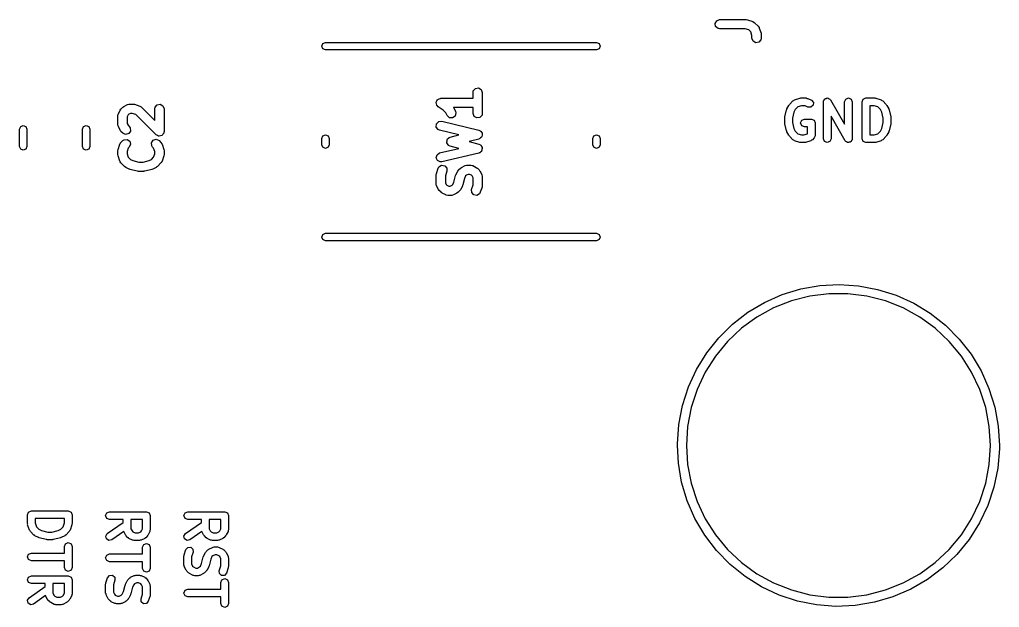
# Model space of a CAD drawing. Extents: x 83.3 to 116.6, y -116.7 to -83.3.
# Drawn here: x 100.7 to 116.61, y -116.63 to -107.08 of the extents above; entities that cross this region are included whole.
import ezdxf

# ---------------------------------------------------------------- set-up
doc = ezdxf.new("R2010")
doc.units = 0
doc.layers.add('BLACK', color=7, linetype='CONTINUOUS')

msp = doc.modelspace()

# ---------------------------------------------------------------- linework, layer by layer
at = {"layer": 'BLACK', "linetype": 'CONTINUOUS'}
for p, q in [((111.998, -107.142), (112.023, -107.098)), ((112.023, -107.098), (112.071, -107.08)), ((112.071, -107.08), (112.5, -107.08)), ((112.5, -107.08), (112.522, -107.084)), ((112.522, -107.084), (112.524, -107.084)), ((112.524, -107.084), (112.609, -107.112)), ((112.006, -107.192), (111.998, -107.142)), ((112.046, -107.225), (112.006, -107.192)), ((112.071, -107.23), (112.046, -107.225)), ((112.488, -107.23), (112.071, -107.23)), ((112.545, -107.249), (112.488, -107.23)), ((112.577, -107.281), (112.545, -107.249)), ((112.609, -107.112), (112.632, -107.125)), ((112.632, -107.125), (112.635, -107.129)), ((112.635, -107.129), (112.639, -107.131)), ((112.639, -107.131), (112.696, -107.188)), ((112.696, -107.188), (112.711, -107.209)), ((112.711, -107.209), (112.711, -107.213)), ((112.711, -107.213), (112.714, -107.217)), ((112.714, -107.217), (112.743, -107.303)), ((112.596, -107.339), (112.577, -107.281)), ((112.596, -107.384), (112.596, -107.339)), ((112.614, -107.432), (112.596, -107.384)), ((112.742, -107.409), (112.709, -107.449)), ((112.746, -107.384), (112.742, -107.409)), ((112.743, -107.303), (112.746, -107.325)), ((112.746, -107.325), (112.746, -107.326)), ((112.746, -107.326), (112.746, -107.384)), ((105.609, -107.513), (105.627, -107.47)), ((105.627, -107.555), (105.609, -107.513)), ((105.627, -107.47), (105.669, -107.453)), ((105.669, -107.573), (105.627, -107.555)), ((105.669, -107.453), (110.069, -107.453)), ((110.069, -107.573), (105.669, -107.573)), ((110.069, -107.453), (110.112, -107.47)), ((110.112, -107.555), (110.069, -107.573)), ((110.112, -107.47), (110.129, -107.513)), ((110.129, -107.513), (110.112, -107.555)), ((112.658, -107.457), (112.614, -107.432)), ((112.709, -107.449), (112.658, -107.457)), ((108.07, -108.237), (108.103, -108.198)), ((108.103, -108.198), (108.154, -108.189)), ((108.154, -108.189), (108.198, -108.214)), ((108.198, -108.214), (108.216, -108.263)), ((107.487, -108.382), (107.49, -108.38)), ((107.49, -108.38), (107.493, -108.377)), ((107.493, -108.377), (107.513, -108.369)), ((107.513, -108.369), (107.533, -108.36)), ((107.533, -108.36), (107.537, -108.361)), ((107.537, -108.361), (107.541, -108.359)), ((107.541, -108.359), (108.066, -108.359)), ((108.066, -108.263), (108.07, -108.237)), ((108.066, -108.359), (108.066, -108.263)), ((108.216, -108.263), (108.216, -108.606)), ((113.285, -108.386), (113.371, -108.358)), ((113.371, -108.358), (113.381, -108.358)), ((113.381, -108.358), (113.391, -108.354)), ((113.391, -108.354), (113.476, -108.354)), ((113.476, -108.354), (113.49, -108.36)), ((113.49, -108.36), (113.504, -108.361)), ((113.504, -108.361), (113.561, -108.39)), ((113.769, -108.388), (113.775, -108.373)), ((113.775, -108.373), (113.783, -108.369)), ((113.783, -108.369), (113.788, -108.363)), ((113.788, -108.363), (113.804, -108.361)), ((113.804, -108.361), (113.819, -108.354)), ((113.819, -108.354), (113.827, -108.358)), ((113.827, -108.358), (113.836, -108.357)), ((113.836, -108.357), (113.848, -108.367)), ((113.848, -108.367), (113.863, -108.373)), ((113.863, -108.373), (113.867, -108.381)), ((113.867, -108.381), (113.873, -108.386)), ((114.1, -108.417), (114.118, -108.373)), ((114.118, -108.373), (114.162, -108.354)), ((114.162, -108.354), (114.206, -108.373)), ((114.206, -108.373), (114.225, -108.417)), ((114.385, -108.417), (114.404, -108.373)), ((114.404, -108.373), (114.448, -108.354)), ((114.448, -108.354), (114.591, -108.354)), ((114.591, -108.354), (114.6, -108.358)), ((114.6, -108.358), (114.61, -108.358)), ((114.61, -108.358), (114.696, -108.386)), ((102.333, -108.552), (102.346, -108.534)), ((102.346, -108.534), (102.347, -108.533)), ((102.347, -108.533), (102.376, -108.504)), ((102.376, -108.504), (102.394, -108.491)), ((102.394, -108.491), (102.395, -108.49)), ((102.395, -108.49), (102.452, -108.461)), ((102.452, -108.461), (102.477, -108.454)), ((102.477, -108.454), (102.482, -108.455)), ((102.482, -108.455), (102.486, -108.454)), ((102.486, -108.454), (102.543, -108.454)), ((102.543, -108.454), (102.565, -108.457)), ((102.565, -108.457), (102.567, -108.457)), ((102.567, -108.457), (102.652, -108.486)), ((102.652, -108.486), (102.675, -108.498)), ((102.675, -108.498), (102.678, -108.502)), ((102.678, -108.502), (102.682, -108.504)), ((102.682, -108.504), (102.896, -108.719)), ((102.896, -108.529), (102.901, -108.503)), ((102.896, -108.719), (102.896, -108.529)), ((102.901, -108.503), (102.934, -108.464)), ((102.934, -108.464), (102.984, -108.455)), ((102.984, -108.455), (103.029, -108.48)), ((103.029, -108.48), (103.046, -108.529)), ((103.046, -108.529), (103.046, -108.9)), ((107.466, -108.429), (107.468, -108.425)), ((107.472, -108.45), (107.466, -108.429)), ((107.467, -108.421), (107.478, -108.402)), ((107.468, -108.425), (107.467, -108.421)), ((107.476, -108.472), (107.472, -108.45)), ((107.479, -108.474), (107.476, -108.472)), ((107.478, -108.402), (107.487, -108.382)), ((107.48, -108.478), (107.479, -108.474)), ((107.499, -108.496), (107.48, -108.478)), ((107.579, -108.55), (107.499, -108.496)), ((108.066, -108.509), (107.746, -108.509)), ((107.746, -108.509), (107.75, -108.514)), ((107.75, -108.514), (107.751, -108.515)), ((107.751, -108.515), (107.779, -108.572)), ((108.066, -108.606), (108.066, -108.509)), ((113.159, -108.545), (113.163, -108.539)), ((113.163, -108.532), (113.192, -108.475)), ((113.163, -108.539), (113.163, -108.532)), ((113.192, -108.475), (113.2, -108.468)), ((113.2, -108.468), (113.204, -108.458)), ((113.204, -108.458), (113.261, -108.401)), ((113.261, -108.401), (113.274, -108.396)), ((113.274, -108.396), (113.285, -108.386)), ((113.299, -108.54), (113.278, -108.582)), ((113.339, -108.5), (113.299, -108.54)), ((113.401, -108.479), (113.339, -108.5)), ((113.462, -108.479), (113.401, -108.479)), ((113.506, -108.501), (113.462, -108.479)), ((113.553, -108.505), (113.506, -108.501)), ((113.589, -108.473), (113.553, -108.505)), ((113.561, -108.39), (113.593, -108.426)), ((113.593, -108.426), (113.589, -108.473)), ((113.757, -108.417), (113.76, -108.409)), ((113.757, -109.017), (113.757, -108.417)), ((113.759, -108.4), (113.769, -108.388)), ((113.76, -108.409), (113.759, -108.4)), ((113.873, -108.386), (114.1, -108.782)), ((114.1, -108.782), (114.1, -108.417)), ((114.225, -108.417), (114.225, -109.017)), ((114.385, -109.017), (114.385, -108.417)), ((114.51, -108.479), (114.51, -108.954)), ((114.58, -108.479), (114.51, -108.479)), ((114.643, -108.5), (114.58, -108.479)), ((114.682, -108.54), (114.643, -108.5)), ((114.703, -108.582), (114.682, -108.54)), ((114.696, -108.386), (114.707, -108.396)), ((114.707, -108.396), (114.721, -108.401)), ((114.721, -108.401), (114.778, -108.458)), ((114.778, -108.458), (114.782, -108.468)), ((114.782, -108.468), (114.789, -108.475)), ((114.789, -108.475), (114.818, -108.532)), ((114.818, -108.532), (114.818, -108.539)), ((114.818, -108.539), (114.823, -108.545)), ((102.296, -108.643), (102.301, -108.617)), ((102.296, -108.786), (102.296, -108.643)), ((102.301, -108.617), (102.304, -108.614)), ((102.304, -108.609), (102.333, -108.552)), ((102.304, -108.614), (102.304, -108.609)), ((102.462, -108.63), (102.446, -108.661)), ((102.446, -108.661), (102.446, -108.768)), ((102.473, -108.619), (102.462, -108.63)), ((102.503, -108.604), (102.473, -108.619)), ((102.531, -108.604), (102.503, -108.604)), ((102.588, -108.623), (102.531, -108.604)), ((102.918, -108.953), (102.588, -108.623)), ((107.622, -108.593), (107.579, -108.55)), ((107.645, -108.639), (107.622, -108.593)), ((107.682, -108.674), (107.645, -108.639)), ((107.734, -108.677), (107.682, -108.674)), ((107.775, -108.647), (107.734, -108.677)), ((107.787, -108.597), (107.775, -108.647)), ((107.779, -108.572), (107.787, -108.597)), ((108.083, -108.654), (108.066, -108.606)), ((108.128, -108.679), (108.083, -108.654)), ((108.178, -108.67), (108.128, -108.679)), ((108.211, -108.631), (108.178, -108.67)), ((108.216, -108.606), (108.211, -108.631)), ((113.128, -108.674), (113.131, -108.667)), ((113.128, -108.76), (113.128, -108.674)), ((113.13, -108.659), (113.159, -108.545)), ((113.131, -108.667), (113.13, -108.659)), ((113.278, -108.582), (113.253, -108.682)), ((113.253, -108.682), (113.253, -108.752)), ((113.404, -108.716), (113.448, -108.697)), ((113.448, -108.697), (113.562, -108.697)), ((113.562, -108.697), (113.606, -108.716)), ((114.108, -109.048), (113.882, -108.652)), ((113.882, -108.652), (113.882, -109.017)), ((114.728, -108.682), (114.703, -108.582)), ((114.728, -108.752), (114.728, -108.682)), ((114.823, -108.545), (114.851, -108.659)), ((114.851, -108.659), (114.85, -108.667)), ((114.85, -108.667), (114.853, -108.674)), ((114.853, -108.674), (114.853, -108.76)), ((100.7, -108.859), (100.718, -108.817)), ((100.718, -108.817), (100.76, -108.799)), ((100.76, -108.799), (100.802, -108.817)), ((100.802, -108.817), (100.82, -108.859)), ((101.72, -108.859), (101.738, -108.817)), ((101.738, -108.817), (101.78, -108.799)), ((101.78, -108.799), (101.822, -108.817)), ((101.822, -108.817), (101.84, -108.859)), ((102.298, -108.79), (102.296, -108.786)), ((102.297, -108.794), (102.298, -108.79)), ((102.304, -108.819), (102.297, -108.794)), ((102.333, -108.876), (102.304, -108.819)), ((102.446, -108.768), (102.462, -108.798)), ((102.462, -108.798), (102.482, -108.818)), ((102.482, -108.818), (102.497, -108.84)), ((102.497, -108.84), (102.501, -108.891)), ((107.469, -108.827), (107.472, -108.776)), ((107.5, -108.868), (107.469, -108.827)), ((107.472, -108.776), (107.507, -108.738)), ((107.507, -108.738), (107.558, -108.733)), ((107.558, -108.733), (108.158, -108.875)), ((113.131, -108.767), (113.128, -108.76)), ((113.13, -108.775), (113.131, -108.767)), ((113.159, -108.889), (113.13, -108.775)), ((113.253, -108.752), (113.278, -108.852)), ((113.278, -108.852), (113.299, -108.894)), ((113.385, -108.76), (113.404, -108.716)), ((113.404, -108.804), (113.385, -108.76)), ((113.448, -108.822), (113.404, -108.804)), ((113.5, -108.822), (113.448, -108.822)), ((113.5, -108.934), (113.5, -108.822)), ((113.606, -108.716), (113.625, -108.76)), ((113.625, -108.76), (113.625, -108.96)), ((114.682, -108.894), (114.703, -108.852)), ((114.703, -108.852), (114.728, -108.752)), ((114.851, -108.775), (114.823, -108.889)), ((114.853, -108.76), (114.85, -108.767)), ((114.85, -108.767), (114.851, -108.775)), ((100.7, -109.141), (100.7, -108.859)), ((100.82, -108.859), (100.82, -109.141)), ((101.72, -109.141), (101.72, -108.859)), ((101.84, -108.859), (101.84, -109.141)), ((102.334, -108.878), (102.333, -108.876)), ((102.347, -108.896), (102.334, -108.878)), ((102.376, -108.924), (102.347, -108.896)), ((102.422, -108.946), (102.376, -108.924)), ((102.472, -108.933), (102.422, -108.946)), ((102.501, -108.891), (102.472, -108.933)), ((102.939, -108.963), (102.918, -108.953)), ((102.958, -108.974), (102.939, -108.963)), ((102.962, -108.973), (102.958, -108.974)), ((102.965, -108.975), (102.962, -108.973)), ((102.987, -108.969), (102.965, -108.975)), ((103.009, -108.965), (102.987, -108.969)), ((103.011, -108.962), (103.009, -108.965)), ((103.014, -108.961), (103.011, -108.962)), ((103.027, -108.943), (103.014, -108.961)), ((103.042, -108.926), (103.027, -108.943)), ((103.043, -108.921), (103.042, -108.926)), ((103.044, -108.919), (103.043, -108.921)), ((103.046, -108.9), (103.044, -108.916)), ((103.044, -108.916), (103.044, -108.919)), ((105.609, -109.013), (105.627, -108.97)), ((105.609, -109.113), (105.609, -109.013)), ((105.627, -108.97), (105.669, -108.953)), ((105.669, -108.953), (105.712, -108.97)), ((105.712, -108.97), (105.729, -109.013)), ((105.729, -109.013), (105.729, -109.113)), ((107.523, -108.878), (107.5, -108.868)), ((107.834, -108.952), (107.523, -108.878)), ((107.651, -109.02), (107.667, -109.008)), ((107.667, -109.008), (107.68, -108.995)), ((107.68, -108.995), (107.687, -108.994)), ((107.687, -108.994), (107.693, -108.99)), ((107.693, -108.99), (107.834, -108.952)), ((108.158, -108.875), (108.182, -108.886)), ((108.167, -109.016), (108.16, -109.021)), ((108.174, -109.015), (108.167, -109.016)), ((108.187, -109.002), (108.174, -109.015)), ((108.182, -108.886), (108.187, -108.892)), ((108.187, -108.892), (108.194, -108.895)), ((108.202, -108.991), (108.187, -109.002)), ((108.194, -108.895), (108.202, -108.912)), ((108.202, -108.912), (108.213, -108.927)), ((108.204, -108.984), (108.202, -108.991)), ((108.21, -108.978), (108.204, -108.984)), ((108.211, -108.96), (108.21, -108.978)), ((108.216, -108.942), (108.211, -108.96)), ((108.213, -108.927), (108.212, -108.935)), ((108.212, -108.935), (108.216, -108.942)), ((110.009, -109.013), (110.027, -108.97)), ((110.009, -109.113), (110.009, -109.013)), ((110.027, -108.97), (110.069, -108.953)), ((110.069, -108.953), (110.112, -108.97)), ((110.112, -108.97), (110.129, -109.013)), ((110.129, -109.013), (110.129, -109.113)), ((113.163, -108.895), (113.159, -108.889)), ((113.163, -108.902), (113.163, -108.895)), ((113.192, -108.959), (113.163, -108.902)), ((113.2, -108.966), (113.192, -108.959)), ((113.204, -108.975), (113.2, -108.966)), ((113.261, -109.033), (113.204, -108.975)), ((113.299, -108.894), (113.339, -108.934)), ((113.339, -108.934), (113.401, -108.954)), ((113.401, -108.954), (113.438, -108.954)), ((113.438, -108.954), (113.5, -108.934)), ((113.606, -109.004), (113.578, -109.033)), ((113.621, -108.969), (113.606, -109.004)), ((113.625, -108.96), (113.621, -108.969)), ((113.775, -109.061), (113.757, -109.017)), ((113.882, -109.017), (113.863, -109.061)), ((114.225, -109.017), (114.221, -109.025)), ((114.404, -109.061), (114.385, -109.017)), ((114.51, -108.954), (114.58, -108.954)), ((114.58, -108.954), (114.643, -108.934)), ((114.643, -108.934), (114.682, -108.894)), ((114.778, -108.975), (114.721, -109.033)), ((114.782, -108.966), (114.778, -108.975)), ((114.789, -108.959), (114.782, -108.966)), ((114.818, -108.902), (114.789, -108.959)), ((114.823, -108.889), (114.818, -108.895)), ((114.818, -108.895), (114.818, -108.902)), ((100.718, -109.183), (100.7, -109.141)), ((100.82, -109.141), (100.802, -109.183)), ((101.738, -109.183), (101.72, -109.141)), ((101.84, -109.141), (101.822, -109.183)), ((102.3, -109.191), (102.329, -109.105)), ((102.329, -109.105), (102.341, -109.082)), ((102.341, -109.082), (102.345, -109.08)), ((102.345, -109.08), (102.347, -109.076)), ((102.347, -109.076), (102.376, -109.047)), ((102.376, -109.047), (102.397, -109.032)), ((102.397, -109.032), (102.448, -109.028)), ((102.466, -109.169), (102.446, -109.226)), ((102.448, -109.028), (102.49, -109.057)), ((102.482, -109.153), (102.466, -109.169)), ((102.503, -109.107), (102.482, -109.153)), ((102.49, -109.057), (102.503, -109.107)), ((102.842, -109.081), (102.871, -109.039)), ((102.846, -109.132), (102.842, -109.081)), ((102.861, -109.153), (102.846, -109.132)), ((102.877, -109.169), (102.861, -109.153)), ((102.871, -109.039), (102.921, -109.025)), ((102.896, -109.226), (102.877, -109.169)), ((102.921, -109.025), (102.967, -109.047)), ((102.967, -109.047), (102.996, -109.076)), ((102.996, -109.076), (103.011, -109.097)), ((103.011, -109.097), (103.011, -109.101)), ((103.011, -109.101), (103.014, -109.105)), ((103.014, -109.105), (103.043, -109.191)), ((105.627, -109.155), (105.609, -109.113)), ((105.669, -109.173), (105.627, -109.155)), ((105.712, -109.155), (105.669, -109.173)), ((105.729, -109.113), (105.712, -109.155)), ((107.523, -109.247), (107.834, -109.173)), ((107.638, -109.069), (107.643, -109.05)), ((107.64, -109.075), (107.638, -109.069)), ((107.64, -109.082), (107.64, -109.075)), ((107.651, -109.098), (107.64, -109.082)), ((107.643, -109.05), (107.644, -109.031)), ((107.644, -109.031), (107.649, -109.026)), ((107.649, -109.026), (107.651, -109.02)), ((107.659, -109.116), (107.651, -109.098)), ((107.665, -109.119), (107.659, -109.116)), ((107.669, -109.124), (107.665, -109.119)), ((107.693, -109.135), (107.669, -109.124)), ((107.834, -109.173), (107.693, -109.135)), ((108.16, -109.021), (108.003, -109.063)), ((108.003, -109.063), (108.16, -109.104)), ((108.16, -109.104), (108.184, -109.115)), ((108.184, -109.115), (108.188, -109.122)), ((108.188, -109.122), (108.195, -109.125)), ((108.195, -109.125), (108.203, -109.142)), ((108.203, -109.142), (108.213, -109.157)), ((108.216, -109.173), (108.21, -109.19)), ((108.213, -109.157), (108.213, -109.165)), ((108.213, -109.165), (108.216, -109.173)), ((110.027, -109.155), (110.009, -109.113)), ((110.069, -109.173), (110.027, -109.155)), ((110.112, -109.155), (110.069, -109.173)), ((110.129, -109.113), (110.112, -109.155)), ((113.274, -109.038), (113.261, -109.033)), ((113.285, -109.048), (113.274, -109.038)), ((113.371, -109.076), (113.285, -109.048)), ((113.381, -109.075), (113.371, -109.076)), ((113.391, -109.079), (113.381, -109.075)), ((113.448, -109.079), (113.391, -109.079)), ((113.457, -109.075), (113.448, -109.079)), ((113.468, -109.076), (113.457, -109.075)), ((113.553, -109.048), (113.468, -109.076)), ((113.564, -109.038), (113.553, -109.048)), ((113.578, -109.033), (113.564, -109.038)), ((113.819, -109.079), (113.775, -109.061)), ((113.863, -109.061), (113.819, -109.079)), ((114.115, -109.053), (114.108, -109.048)), ((114.118, -109.061), (114.115, -109.053)), ((114.133, -109.067), (114.118, -109.061)), ((114.146, -109.077), (114.133, -109.067)), ((114.154, -109.076), (114.146, -109.077)), ((114.162, -109.079), (114.154, -109.076)), ((114.177, -109.073), (114.162, -109.079)), ((114.193, -109.071), (114.177, -109.073)), ((114.198, -109.064), (114.193, -109.071)), ((114.206, -109.061), (114.198, -109.064)), ((114.212, -109.046), (114.206, -109.061)), ((114.222, -109.033), (114.212, -109.046)), ((114.221, -109.025), (114.222, -109.033)), ((114.448, -109.079), (114.404, -109.061)), ((114.591, -109.079), (114.448, -109.079)), ((114.6, -109.075), (114.591, -109.079)), ((114.61, -109.076), (114.6, -109.075)), ((114.696, -109.048), (114.61, -109.076)), ((114.707, -109.038), (114.696, -109.048)), ((114.721, -109.033), (114.707, -109.038)), ((100.76, -109.201), (100.718, -109.183)), ((100.802, -109.183), (100.76, -109.201)), ((101.78, -109.201), (101.738, -109.183)), ((101.822, -109.183), (101.78, -109.201)), ((102.296, -109.214), (102.3, -109.192)), ((102.296, -109.271), (102.296, -109.214)), ((102.297, -109.273), (102.296, -109.271)), ((102.3, -109.295), (102.297, -109.273)), ((102.3, -109.192), (102.3, -109.191)), ((102.329, -109.381), (102.3, -109.295)), ((102.446, -109.226), (102.446, -109.259)), ((102.446, -109.259), (102.466, -109.317)), ((102.466, -109.317), (102.502, -109.353)), ((102.841, -109.353), (102.877, -109.317)), ((102.877, -109.317), (102.896, -109.259)), ((102.896, -109.259), (102.896, -109.226)), ((103.043, -109.295), (103.014, -109.381)), ((103.043, -109.191), (103.046, -109.213)), ((103.046, -109.271), (103.043, -109.294)), ((103.043, -109.294), (103.043, -109.295)), ((103.046, -109.213), (103.046, -109.214)), ((103.046, -109.214), (103.046, -109.271)), ((107.466, -109.324), (107.481, -109.275)), ((107.486, -109.371), (107.466, -109.324)), ((107.481, -109.275), (107.523, -109.247)), ((108.158, -109.25), (107.558, -109.393)), ((108.165, -109.246), (108.158, -109.25)), ((108.173, -109.245), (108.165, -109.246)), ((108.186, -109.232), (108.173, -109.245)), ((108.201, -109.222), (108.186, -109.232)), ((108.203, -109.214), (108.201, -109.222)), ((108.209, -109.209), (108.203, -109.214)), ((108.21, -109.19), (108.209, -109.209)), ((102.332, -109.384), (102.329, -109.381)), ((102.332, -109.389), (102.332, -109.384)), ((102.347, -109.41), (102.332, -109.389)), ((102.404, -109.467), (102.347, -109.41)), ((102.406, -109.468), (102.404, -109.467)), ((102.424, -109.481), (102.406, -109.468)), ((102.481, -109.51), (102.424, -109.481)), ((102.502, -109.353), (102.54, -109.372)), ((102.54, -109.372), (102.638, -109.396)), ((102.638, -109.396), (102.705, -109.396)), ((102.705, -109.396), (102.802, -109.372)), ((102.802, -109.372), (102.841, -109.353)), ((102.919, -109.481), (102.862, -109.51)), ((102.92, -109.48), (102.919, -109.481)), ((102.939, -109.467), (102.92, -109.48)), ((102.996, -109.41), (102.939, -109.467)), ((102.998, -109.406), (102.996, -109.41)), ((103.002, -109.404), (102.998, -109.406)), ((103.014, -109.381), (103.002, -109.404)), ((107.532, -109.394), (107.486, -109.371)), ((107.498, -109.496), (107.511, -109.473)), ((107.511, -109.473), (107.554, -109.446)), ((107.558, -109.393), (107.532, -109.394)), ((107.554, -109.446), (107.605, -109.454)), ((107.605, -109.454), (107.639, -109.492)), ((107.639, -109.492), (107.641, -109.544)), ((107.831, -109.524), (107.859, -109.495)), ((107.859, -109.495), (107.878, -109.482)), ((107.878, -109.482), (107.879, -109.481)), ((107.879, -109.481), (107.936, -109.453)), ((107.936, -109.453), (107.961, -109.445)), ((107.961, -109.445), (107.965, -109.446)), ((107.965, -109.446), (107.969, -109.445)), ((107.969, -109.445), (108.027, -109.445)), ((108.027, -109.445), (108.052, -109.449)), ((108.052, -109.449), (108.056, -109.452)), ((108.056, -109.452), (108.06, -109.453)), ((108.06, -109.453), (108.117, -109.481)), ((108.117, -109.481), (108.135, -109.495)), ((108.135, -109.495), (108.137, -109.495)), ((108.137, -109.495), (108.165, -109.524)), ((102.484, -109.51), (102.481, -109.51)), ((102.496, -109.516), (102.484, -109.51)), ((102.61, -109.544), (102.496, -109.516)), ((102.614, -109.544), (102.61, -109.544)), ((102.629, -109.546), (102.614, -109.544)), ((102.714, -109.546), (102.629, -109.546)), ((102.718, -109.545), (102.714, -109.546)), ((102.732, -109.544), (102.718, -109.545)), ((102.847, -109.516), (102.732, -109.544)), ((102.85, -109.514), (102.847, -109.516)), ((102.862, -109.51), (102.85, -109.514)), ((107.466, -109.606), (107.47, -109.583)), ((107.466, -109.748), (107.466, -109.606)), ((107.47, -109.582), (107.498, -109.496)), ((107.47, -109.583), (107.47, -109.582)), ((107.641, -109.544), (107.616, -109.618)), ((107.616, -109.618), (107.616, -109.731)), ((107.756, -109.722), (107.782, -109.616)), ((107.782, -109.616), (107.788, -109.604)), ((107.788, -109.601), (107.817, -109.543)), ((107.788, -109.604), (107.788, -109.601)), ((107.817, -109.543), (107.83, -109.525)), ((107.83, -109.525), (107.831, -109.524)), ((107.945, -109.621), (107.926, -109.66)), ((107.957, -109.61), (107.945, -109.621)), ((107.987, -109.595), (107.957, -109.61)), ((108.009, -109.595), (107.987, -109.595)), ((108.039, -109.61), (108.009, -109.595)), ((108.051, -109.621), (108.039, -109.61)), ((108.066, -109.652), (108.051, -109.621)), ((108.066, -109.765), (108.066, -109.652)), ((108.165, -109.524), (108.178, -109.542)), ((108.178, -109.542), (108.179, -109.543)), ((108.179, -109.543), (108.208, -109.601)), ((108.208, -109.601), (108.215, -109.626)), ((108.215, -109.626), (108.214, -109.63)), ((108.214, -109.63), (108.216, -109.634)), ((108.216, -109.634), (108.216, -109.777)), ((107.467, -109.753), (107.466, -109.748)), ((107.466, -109.757), (107.467, -109.753)), ((107.474, -109.782), (107.466, -109.757)), ((107.502, -109.839), (107.474, -109.782)), ((107.616, -109.731), (107.631, -109.761)), ((107.631, -109.761), (107.642, -109.772)), ((107.642, -109.772), (107.673, -109.788)), ((107.673, -109.788), (107.695, -109.788)), ((107.695, -109.788), (107.725, -109.772)), ((107.725, -109.772), (107.736, -109.761)), ((107.736, -109.761), (107.756, -109.722)), ((107.894, -109.782), (107.865, -109.839)), ((107.899, -109.767), (107.894, -109.778)), ((107.894, -109.778), (107.894, -109.782)), ((107.926, -109.66), (107.899, -109.767)), ((108.041, -109.839), (108.066, -109.765)), ((108.212, -109.801), (108.183, -109.886)), ((108.216, -109.777), (108.212, -109.799)), ((108.212, -109.799), (108.212, -109.801)), ((107.504, -109.84), (107.502, -109.839)), ((107.516, -109.859), (107.504, -109.84)), ((107.545, -109.887), (107.516, -109.859)), ((107.546, -109.888), (107.545, -109.887)), ((107.564, -109.901), (107.546, -109.888)), ((107.622, -109.93), (107.564, -109.901)), ((107.626, -109.93), (107.622, -109.93)), ((107.629, -109.933), (107.626, -109.93)), ((107.655, -109.938), (107.629, -109.933)), ((107.712, -109.938), (107.655, -109.938)), ((107.716, -109.936), (107.712, -109.938)), ((107.721, -109.937), (107.716, -109.936)), ((107.746, -109.93), (107.721, -109.937)), ((107.803, -109.901), (107.746, -109.93)), ((107.804, -109.9), (107.803, -109.901)), ((107.822, -109.887), (107.804, -109.9)), ((107.851, -109.859), (107.822, -109.887)), ((107.852, -109.857), (107.851, -109.859)), ((107.865, -109.839), (107.852, -109.857)), ((108.043, -109.89), (108.041, -109.839)), ((108.077, -109.929), (108.043, -109.89)), ((108.127, -109.936), (108.077, -109.929)), ((108.171, -109.909), (108.127, -109.936)), ((108.183, -109.886), (108.171, -109.909)), ((105.609, -110.613), (105.627, -110.57)), ((105.627, -110.57), (105.669, -110.553)), ((105.669, -110.553), (110.069, -110.553)), ((110.069, -110.553), (110.112, -110.57)), ((110.112, -110.57), (110.129, -110.613)), ((105.627, -110.655), (105.609, -110.613)), ((105.669, -110.673), (105.627, -110.655)), ((110.069, -110.673), (105.669, -110.673)), ((110.112, -110.655), (110.069, -110.673)), ((110.129, -110.613), (110.112, -110.655)), ((113.39, -111.457), (113.699, -111.402)), ((113.699, -111.402), (114.014, -111.385)), ((114.014, -111.385), (114.328, -111.406)), ((112.801, -111.676), (113.088, -111.549)), ((113.088, -111.549), (113.39, -111.457)), ((113.845, -111.535), (113.537, -111.574)), ((114.155, -111.535), (113.845, -111.535)), ((114.463, -111.574), (114.155, -111.535)), ((114.328, -111.406), (114.637, -111.464)), ((114.637, -111.464), (114.937, -111.559)), ((114.937, -111.559), (115.224, -111.689)), ((112.53, -111.837), (112.801, -111.676)), ((113.237, -111.651), (112.948, -111.765)), ((113.537, -111.574), (113.237, -111.651)), ((114.763, -111.651), (114.463, -111.574)), ((115.052, -111.765), (114.763, -111.651)), ((115.224, -111.689), (115.492, -111.853)), ((112.281, -112.029), (112.53, -111.837)), ((112.948, -111.765), (112.677, -111.915)), ((115.323, -111.915), (115.052, -111.765)), ((115.492, -111.853), (115.74, -112.048)), ((112.057, -112.25), (112.281, -112.029)), ((112.677, -111.915), (112.426, -112.097)), ((115.574, -112.097), (115.323, -111.915)), ((112.426, -112.097), (112.2, -112.309)), ((115.8, -112.309), (115.574, -112.097)), ((115.74, -112.048), (115.962, -112.271)), ((111.861, -112.496), (112.057, -112.25)), ((112.2, -112.309), (112.002, -112.548)), ((115.998, -112.548), (115.8, -112.309)), ((115.962, -112.271), (116.155, -112.519)), ((111.695, -112.764), (111.861, -112.496)), ((116.155, -112.519), (116.317, -112.788)), ((112.002, -112.548), (111.836, -112.81)), ((116.164, -112.81), (115.998, -112.548)), ((111.564, -113.05), (111.695, -112.764)), ((111.836, -112.81), (111.704, -113.091)), ((116.296, -113.091), (116.164, -112.81)), ((116.317, -112.788), (116.446, -113.076)), ((111.467, -113.35), (111.564, -113.05)), ((111.704, -113.091), (111.608, -113.386)), ((116.392, -113.386), (116.296, -113.091)), ((116.446, -113.076), (116.54, -113.376)), ((111.407, -113.659), (111.467, -113.35)), ((111.608, -113.386), (111.55, -113.69)), ((116.45, -113.69), (116.392, -113.386)), ((116.54, -113.376), (116.596, -113.686)), ((111.385, -113.973), (111.407, -113.659)), ((111.55, -113.69), (111.53, -114)), ((116.47, -114), (116.45, -113.69)), ((116.596, -113.686), (116.615, -114)), ((111.387, -114), (111.385, -113.973)), ((111.401, -114.287), (111.387, -114)), ((111.53, -114), (111.55, -114.31)), ((116.45, -114.31), (116.47, -114)), ((116.614, -114.055), (116.589, -114.368)), ((116.615, -114), (116.614, -114.055)), ((111.454, -114.597), (111.401, -114.287)), ((111.55, -114.31), (111.608, -114.614)), ((116.392, -114.614), (116.45, -114.31)), ((116.589, -114.368), (116.526, -114.677)), ((111.544, -114.899), (111.454, -114.597)), ((111.608, -114.614), (111.704, -114.909)), ((116.296, -114.909), (116.392, -114.614)), ((116.526, -114.677), (116.426, -114.975)), ((111.67, -115.187), (111.544, -114.899)), ((100.847, -115.082), (100.891, -115.064)), ((100.891, -115.064), (101.491, -115.064)), ((101.491, -115.064), (101.535, -115.082)), ((111.704, -114.909), (111.836, -115.19)), ((116.164, -115.19), (116.296, -114.909)), ((116.426, -114.975), (116.292, -115.26)), ((100.828, -115.127), (100.847, -115.082)), ((100.828, -115.269), (100.828, -115.127)), ((100.953, -115.189), (100.953, -115.259)), ((101.428, -115.189), (100.953, -115.189)), ((101.428, -115.259), (101.428, -115.189)), ((101.535, -115.082), (101.553, -115.127)), ((101.553, -115.127), (101.553, -115.269)), ((102.098, -115.141), (102.117, -115.097)), ((102.117, -115.185), (102.098, -115.141)), ((102.117, -115.097), (102.161, -115.078)), ((102.161, -115.203), (102.117, -115.185)), ((102.161, -115.078), (102.761, -115.078)), ((102.384, -115.203), (102.161, -115.203)), ((102.384, -115.251), (102.384, -115.203)), ((102.509, -115.203), (102.509, -115.355)), ((102.698, -115.203), (102.509, -115.203)), ((102.698, -115.355), (102.698, -115.203)), ((102.761, -115.078), (102.805, -115.097)), ((102.805, -115.097), (102.823, -115.141)), ((102.823, -115.141), (102.823, -115.369)), ((103.368, -115.141), (103.387, -115.097)), ((103.387, -115.185), (103.368, -115.141)), ((103.387, -115.097), (103.431, -115.078)), ((103.431, -115.203), (103.387, -115.185)), ((103.431, -115.078), (104.031, -115.078)), ((103.654, -115.203), (103.431, -115.203)), ((103.654, -115.251), (103.654, -115.203)), ((103.779, -115.203), (103.779, -115.355)), ((103.968, -115.203), (103.779, -115.203)), ((103.968, -115.355), (103.968, -115.203)), ((104.031, -115.078), (104.075, -115.097)), ((104.075, -115.097), (104.093, -115.141)), ((104.093, -115.141), (104.093, -115.369)), ((111.83, -115.459), (111.67, -115.187)), ((111.836, -115.19), (112.002, -115.452)), ((115.998, -115.452), (116.164, -115.19)), ((100.832, -115.279), (100.828, -115.269)), ((100.831, -115.289), (100.832, -115.279)), ((100.86, -115.375), (100.831, -115.289)), ((100.87, -115.386), (100.86, -115.375)), ((100.953, -115.259), (100.974, -115.321)), ((100.974, -115.321), (101.013, -115.361)), ((101.013, -115.361), (101.055, -115.382)), ((101.055, -115.382), (101.156, -115.407)), ((101.226, -115.407), (101.326, -115.382)), ((101.326, -115.382), (101.368, -115.361)), ((101.368, -115.361), (101.407, -115.321)), ((101.407, -115.321), (101.428, -115.259)), ((101.521, -115.375), (101.512, -115.386)), ((101.55, -115.289), (101.521, -115.375)), ((101.553, -115.269), (101.549, -115.279)), ((101.549, -115.279), (101.55, -115.289)), ((102.125, -115.432), (102.384, -115.251)), ((102.509, -115.355), (102.526, -115.389)), ((102.681, -115.389), (102.698, -115.355)), ((102.818, -115.383), (102.817, -115.397)), ((102.823, -115.369), (102.818, -115.383)), ((103.395, -115.432), (103.654, -115.251)), ((103.779, -115.355), (103.796, -115.389)), ((103.951, -115.389), (103.968, -115.355)), ((104.088, -115.383), (104.087, -115.397)), ((104.093, -115.369), (104.088, -115.383)), ((116.292, -115.26), (116.124, -115.526)), ((100.875, -115.399), (100.87, -115.386)), ((100.932, -115.456), (100.875, -115.399)), ((100.942, -115.46), (100.932, -115.456)), ((100.948, -115.468), (100.942, -115.46)), ((101.006, -115.497), (100.948, -115.468)), ((101.013, -115.497), (101.006, -115.497)), ((101.018, -115.501), (101.013, -115.497)), ((101.133, -115.53), (101.018, -115.501)), ((101.141, -115.529), (101.133, -115.53)), ((101.148, -115.532), (101.141, -115.529)), ((101.234, -115.532), (101.148, -115.532)), ((101.156, -115.407), (101.226, -115.407)), ((101.241, -115.529), (101.234, -115.532)), ((101.249, -115.53), (101.241, -115.529)), ((101.363, -115.501), (101.249, -115.53)), ((101.369, -115.497), (101.363, -115.501)), ((101.376, -115.497), (101.369, -115.497)), ((101.433, -115.468), (101.376, -115.497)), ((101.44, -115.46), (101.433, -115.468)), ((101.449, -115.456), (101.44, -115.46)), ((101.506, -115.399), (101.449, -115.456)), ((101.512, -115.386), (101.506, -115.399)), ((102.099, -115.473), (102.125, -115.432)), ((102.109, -115.52), (102.099, -115.473)), ((102.15, -115.545), (102.109, -115.52)), ((102.197, -115.535), (102.15, -115.545)), ((102.391, -115.399), (102.197, -115.535)), ((102.419, -115.454), (102.391, -115.399)), ((102.427, -115.461), (102.419, -115.454)), ((102.431, -115.471), (102.427, -115.461)), ((102.459, -115.499), (102.431, -115.471)), ((102.469, -115.503), (102.459, -115.499)), ((102.476, -115.511), (102.469, -115.503)), ((102.533, -115.54), (102.476, -115.511)), ((102.526, -115.389), (102.541, -115.404)), ((102.547, -115.541), (102.533, -115.54)), ((102.541, -115.404), (102.575, -115.421)), ((102.561, -115.546), (102.547, -115.541)), ((102.575, -115.421), (102.632, -115.421)), ((102.632, -115.421), (102.667, -115.404)), ((102.66, -115.541), (102.646, -115.546)), ((102.674, -115.54), (102.66, -115.541)), ((102.667, -115.404), (102.681, -115.389)), ((102.732, -115.511), (102.674, -115.54)), ((102.738, -115.503), (102.732, -115.511)), ((102.748, -115.499), (102.738, -115.503)), ((102.776, -115.471), (102.748, -115.499)), ((102.78, -115.461), (102.776, -115.471)), ((102.788, -115.454), (102.78, -115.461)), ((102.817, -115.397), (102.788, -115.454)), ((103.369, -115.473), (103.395, -115.432)), ((103.379, -115.52), (103.369, -115.473)), ((103.42, -115.545), (103.379, -115.52)), ((103.467, -115.535), (103.42, -115.545)), ((103.661, -115.399), (103.467, -115.535)), ((103.689, -115.454), (103.661, -115.399)), ((103.697, -115.461), (103.689, -115.454)), ((103.701, -115.471), (103.697, -115.461)), ((103.729, -115.499), (103.701, -115.471)), ((103.739, -115.503), (103.729, -115.499)), ((103.746, -115.511), (103.739, -115.503)), ((103.803, -115.54), (103.746, -115.511)), ((103.796, -115.389), (103.811, -115.404)), ((103.817, -115.541), (103.803, -115.54)), ((103.811, -115.404), (103.845, -115.421)), ((103.831, -115.546), (103.817, -115.541)), ((103.845, -115.421), (103.902, -115.421)), ((103.902, -115.421), (103.937, -115.404)), ((103.93, -115.541), (103.916, -115.546)), ((103.944, -115.54), (103.93, -115.541)), ((103.937, -115.404), (103.951, -115.389)), ((104.002, -115.511), (103.944, -115.54)), ((104.008, -115.503), (104.002, -115.511)), ((104.018, -115.499), (104.008, -115.503)), ((104.046, -115.471), (104.018, -115.499)), ((104.05, -115.461), (104.046, -115.471)), ((104.058, -115.454), (104.05, -115.461)), ((104.087, -115.397), (104.058, -115.454)), ((112.02, -115.709), (111.83, -115.459)), ((112.002, -115.452), (112.2, -115.691)), ((115.8, -115.691), (115.998, -115.452)), ((116.124, -115.526), (115.925, -115.77)), ((101.428, -115.641), (101.447, -115.597)), ((101.428, -115.75), (101.428, -115.641)), ((101.447, -115.597), (101.491, -115.578)), ((101.491, -115.578), (101.535, -115.597)), ((101.535, -115.597), (101.553, -115.641)), ((101.553, -115.641), (101.553, -115.984)), ((102.646, -115.546), (102.561, -115.546)), ((102.698, -115.655), (102.717, -115.611)), ((102.698, -115.764), (102.698, -115.655)), ((102.717, -115.611), (102.761, -115.593)), ((102.761, -115.593), (102.805, -115.611)), ((102.805, -115.611), (102.823, -115.655)), ((102.823, -115.655), (102.823, -115.998)), ((103.371, -115.778), (103.4, -115.692)), ((103.4, -115.692), (103.431, -115.656)), ((103.431, -115.656), (103.479, -115.653)), ((103.479, -115.653), (103.515, -115.684)), ((103.515, -115.684), (103.519, -115.732)), ((103.729, -115.725), (103.758, -115.697)), ((103.758, -115.697), (103.767, -115.693)), ((103.767, -115.693), (103.774, -115.685)), ((103.774, -115.685), (103.831, -115.656)), ((103.916, -115.546), (103.831, -115.546)), ((103.831, -115.656), (103.846, -115.655)), ((103.846, -115.655), (103.859, -115.65)), ((103.859, -115.65), (103.916, -115.65)), ((103.916, -115.65), (103.93, -115.655)), ((103.93, -115.655), (103.944, -115.656)), ((103.944, -115.656), (104.002, -115.685)), ((104.002, -115.685), (104.008, -115.693)), ((104.008, -115.693), (104.018, -115.697)), ((104.018, -115.697), (104.046, -115.725)), ((112.2, -115.691), (112.426, -115.903)), ((115.574, -115.903), (115.8, -115.691)), ((100.828, -115.812), (100.847, -115.768)), ((100.847, -115.856), (100.828, -115.812)), ((100.847, -115.768), (100.891, -115.75)), ((100.891, -115.875), (100.847, -115.856)), ((100.891, -115.75), (101.428, -115.75)), ((102.098, -115.827), (102.117, -115.782)), ((102.117, -115.871), (102.098, -115.827)), ((102.117, -115.782), (102.161, -115.764)), ((102.161, -115.764), (102.698, -115.764)), ((103.368, -115.798), (103.372, -115.788)), ((103.368, -115.941), (103.368, -115.798)), ((103.372, -115.788), (103.371, -115.778)), ((103.519, -115.732), (103.493, -115.808)), ((103.493, -115.808), (103.493, -115.926)), ((103.657, -115.919), (103.684, -115.811)), ((103.684, -115.811), (103.689, -115.806)), ((103.689, -115.799), (103.718, -115.741)), ((103.689, -115.806), (103.689, -115.799)), ((103.718, -115.741), (103.725, -115.735)), ((103.725, -115.735), (103.729, -115.725)), ((103.804, -115.848), (103.777, -115.956)), ((103.825, -115.806), (103.804, -115.848)), ((103.839, -115.792), (103.825, -115.806)), ((103.874, -115.775), (103.839, -115.792)), ((103.902, -115.775), (103.874, -115.775)), ((103.937, -115.792), (103.902, -115.775)), ((103.951, -115.806), (103.937, -115.792)), ((103.968, -115.841), (103.951, -115.806)), ((103.968, -115.959), (103.968, -115.841)), ((104.046, -115.725), (104.05, -115.735)), ((104.05, -115.735), (104.058, -115.741)), ((104.058, -115.741), (104.087, -115.799)), ((104.087, -115.799), (104.088, -115.813)), ((104.088, -115.813), (104.093, -115.827)), ((104.093, -115.827), (104.093, -115.969)), ((112.24, -115.934), (112.02, -115.709)), ((115.925, -115.77), (115.698, -115.988)), ((101.428, -115.875), (100.891, -115.875)), ((101.428, -115.984), (101.428, -115.875)), ((101.447, -116.028), (101.428, -115.984)), ((101.553, -115.984), (101.535, -116.028)), ((102.161, -115.889), (102.117, -115.871)), ((102.698, -115.889), (102.161, -115.889)), ((102.698, -115.998), (102.698, -115.889)), ((102.717, -116.042), (102.698, -115.998)), ((102.823, -115.998), (102.805, -116.042)), ((103.374, -115.954), (103.368, -115.941)), ((103.375, -115.969), (103.374, -115.954)), ((103.403, -116.026), (103.375, -115.969)), ((103.493, -115.926), (103.511, -115.961)), ((103.511, -115.961), (103.525, -115.975)), ((103.525, -115.975), (103.56, -115.993)), ((103.56, -115.993), (103.587, -115.993)), ((103.587, -115.993), (103.622, -115.975)), ((103.622, -115.975), (103.636, -115.961)), ((103.636, -115.961), (103.657, -115.919)), ((103.772, -115.969), (103.744, -116.026)), ((103.773, -115.962), (103.772, -115.969)), ((103.777, -115.956), (103.773, -115.962)), ((103.943, -116.035), (103.968, -115.959)), ((104.09, -115.989), (104.061, -116.075)), ((104.093, -115.969), (104.089, -115.979)), ((104.089, -115.979), (104.09, -115.989)), ((112.485, -116.132), (112.24, -115.934)), ((112.426, -115.903), (112.677, -116.085)), ((115.323, -116.085), (115.574, -115.903)), ((115.698, -115.988), (115.447, -116.178)), ((100.828, -116.184), (100.847, -116.139)), ((100.847, -116.139), (100.891, -116.121)), ((100.891, -116.121), (101.491, -116.121)), ((101.491, -116.046), (101.447, -116.028)), ((101.535, -116.028), (101.491, -116.046)), ((101.491, -116.121), (101.535, -116.139)), ((101.535, -116.139), (101.553, -116.184)), ((102.101, -116.235), (102.13, -116.15)), ((102.13, -116.15), (102.161, -116.113)), ((102.161, -116.113), (102.209, -116.11)), ((102.209, -116.11), (102.245, -116.141)), ((102.245, -116.141), (102.249, -116.189)), ((102.459, -116.182), (102.488, -116.154)), ((102.488, -116.154), (102.497, -116.15)), ((102.497, -116.15), (102.504, -116.142)), ((102.504, -116.142), (102.561, -116.113)), ((102.561, -116.113), (102.576, -116.112)), ((102.576, -116.112), (102.589, -116.107)), ((102.589, -116.107), (102.646, -116.107)), ((102.646, -116.107), (102.66, -116.112)), ((102.66, -116.112), (102.674, -116.113)), ((102.674, -116.113), (102.732, -116.142)), ((102.761, -116.06), (102.717, -116.042)), ((102.732, -116.142), (102.738, -116.15)), ((102.738, -116.15), (102.748, -116.154)), ((102.748, -116.154), (102.776, -116.182)), ((102.805, -116.042), (102.761, -116.06)), ((103.411, -116.033), (103.403, -116.026)), ((103.415, -116.042), (103.411, -116.033)), ((103.444, -116.071), (103.415, -116.042)), ((103.453, -116.075), (103.444, -116.071)), ((103.46, -116.082), (103.453, -116.075)), ((103.517, -116.111), (103.46, -116.082)), ((103.532, -116.112), (103.517, -116.111)), ((103.545, -116.118), (103.532, -116.112)), ((103.602, -116.118), (103.545, -116.118)), ((103.616, -116.112), (103.602, -116.118)), ((103.63, -116.111), (103.616, -116.112)), ((103.687, -116.082), (103.63, -116.111)), ((103.694, -116.075), (103.687, -116.082)), ((103.703, -116.071), (103.694, -116.075)), ((103.732, -116.042), (103.703, -116.071)), ((103.736, -116.033), (103.732, -116.042)), ((103.744, -116.026), (103.736, -116.033)), ((103.946, -116.083), (103.943, -116.035)), ((103.982, -116.114), (103.946, -116.083)), ((104.03, -116.111), (103.982, -116.114)), ((103.987, -116.182), (104.031, -116.164)), ((104.061, -116.075), (104.03, -116.111)), ((104.031, -116.164), (104.075, -116.182)), ((112.752, -116.298), (112.485, -116.132)), ((112.677, -116.085), (112.948, -116.235)), ((115.052, -116.235), (115.323, -116.085)), ((115.447, -116.178), (115.175, -116.336)), ((100.847, -116.228), (100.828, -116.184)), ((100.891, -116.246), (100.847, -116.228)), ((100.855, -116.475), (101.114, -116.294)), ((101.114, -116.246), (100.891, -116.246)), ((101.114, -116.294), (101.114, -116.246)), ((101.239, -116.246), (101.239, -116.397)), ((101.428, -116.246), (101.239, -116.246)), ((101.428, -116.397), (101.428, -116.246)), ((101.553, -116.184), (101.553, -116.412)), ((102.098, -116.255), (102.102, -116.246)), ((102.098, -116.398), (102.098, -116.255)), ((102.102, -116.246), (102.101, -116.235)), ((102.249, -116.189), (102.223, -116.265)), ((102.223, -116.265), (102.223, -116.383)), ((102.387, -116.376), (102.414, -116.269)), ((102.414, -116.269), (102.419, -116.263)), ((102.419, -116.256), (102.448, -116.199)), ((102.419, -116.263), (102.419, -116.256)), ((102.448, -116.199), (102.455, -116.192)), ((102.455, -116.192), (102.459, -116.182)), ((102.534, -116.305), (102.507, -116.413)), ((102.555, -116.264), (102.534, -116.305)), ((102.569, -116.249), (102.555, -116.264)), ((102.604, -116.232), (102.569, -116.249)), ((102.632, -116.232), (102.604, -116.232)), ((102.667, -116.249), (102.632, -116.232)), ((102.681, -116.264), (102.667, -116.249)), ((102.698, -116.298), (102.681, -116.264)), ((102.698, -116.416), (102.698, -116.298)), ((102.776, -116.182), (102.78, -116.192)), ((102.78, -116.192), (102.788, -116.199)), ((102.788, -116.199), (102.817, -116.256)), ((102.817, -116.256), (102.818, -116.27)), ((102.818, -116.27), (102.823, -116.284)), ((102.823, -116.284), (102.823, -116.427)), ((103.387, -116.354), (103.431, -116.335)), ((103.431, -116.335), (103.968, -116.335)), ((103.968, -116.227), (103.987, -116.182)), ((103.968, -116.335), (103.968, -116.227)), ((104.075, -116.182), (104.093, -116.227)), ((104.093, -116.227), (104.093, -116.569)), ((113.037, -116.431), (112.752, -116.298)), ((112.948, -116.235), (113.237, -116.349)), ((114.763, -116.349), (115.052, -116.235)), ((115.175, -116.336), (114.886, -116.46)), ((100.829, -116.516), (100.855, -116.475)), ((101.121, -116.441), (100.927, -116.578)), ((101.149, -116.497), (101.121, -116.441)), ((101.157, -116.504), (101.149, -116.497)), ((101.239, -116.397), (101.256, -116.432)), ((101.256, -116.432), (101.271, -116.447)), ((101.271, -116.447), (101.305, -116.464)), ((101.305, -116.464), (101.362, -116.464)), ((101.362, -116.464), (101.397, -116.447)), ((101.397, -116.447), (101.411, -116.432)), ((101.411, -116.432), (101.428, -116.397)), ((101.518, -116.497), (101.51, -116.504)), ((101.547, -116.44), (101.518, -116.497)), ((101.548, -116.426), (101.547, -116.44)), ((101.553, -116.412), (101.548, -116.426)), ((102.104, -116.411), (102.098, -116.398)), ((102.105, -116.426), (102.104, -116.411)), ((102.133, -116.483), (102.105, -116.426)), ((102.141, -116.49), (102.133, -116.483)), ((102.145, -116.499), (102.141, -116.49)), ((102.223, -116.383), (102.241, -116.418)), ((102.241, -116.418), (102.255, -116.432)), ((102.255, -116.432), (102.29, -116.45)), ((102.29, -116.45), (102.317, -116.45)), ((102.317, -116.45), (102.352, -116.432)), ((102.352, -116.432), (102.366, -116.418)), ((102.366, -116.418), (102.387, -116.376)), ((102.466, -116.49), (102.462, -116.499)), ((102.474, -116.483), (102.466, -116.49)), ((102.502, -116.426), (102.474, -116.483)), ((102.503, -116.419), (102.502, -116.426)), ((102.507, -116.413), (102.503, -116.419)), ((102.673, -116.492), (102.698, -116.416)), ((102.676, -116.54), (102.673, -116.492)), ((102.82, -116.446), (102.791, -116.532)), ((102.823, -116.427), (102.819, -116.436)), ((102.819, -116.436), (102.82, -116.446)), ((103.368, -116.398), (103.387, -116.354)), ((103.387, -116.442), (103.368, -116.398)), ((103.431, -116.46), (103.387, -116.442)), ((103.968, -116.46), (103.431, -116.46)), ((103.968, -116.569), (103.968, -116.46)), ((113.336, -116.529), (113.037, -116.431)), ((113.237, -116.349), (113.537, -116.426)), ((113.537, -116.426), (113.845, -116.465)), ((113.845, -116.465), (114.155, -116.465)), ((114.155, -116.465), (114.463, -116.426)), ((114.463, -116.426), (114.763, -116.349)), ((114.886, -116.46), (114.584, -116.549)), ((100.839, -116.562), (100.829, -116.516)), ((100.88, -116.588), (100.839, -116.562)), ((100.927, -116.578), (100.88, -116.588)), ((101.161, -116.514), (101.157, -116.504)), ((101.189, -116.542), (101.161, -116.514)), ((101.199, -116.546), (101.189, -116.542)), ((101.206, -116.554), (101.199, -116.546)), ((101.263, -116.582), (101.206, -116.554)), ((101.277, -116.583), (101.263, -116.582)), ((101.291, -116.589), (101.277, -116.583)), ((101.376, -116.589), (101.291, -116.589)), ((101.39, -116.583), (101.376, -116.589)), ((101.404, -116.582), (101.39, -116.583)), ((101.462, -116.554), (101.404, -116.582)), ((101.468, -116.546), (101.462, -116.554)), ((101.478, -116.542), (101.468, -116.546)), ((101.506, -116.514), (101.478, -116.542)), ((101.51, -116.504), (101.506, -116.514)), ((102.174, -116.528), (102.145, -116.499)), ((102.183, -116.532), (102.174, -116.528)), ((102.19, -116.54), (102.183, -116.532)), ((102.247, -116.568), (102.19, -116.54)), ((102.262, -116.569), (102.247, -116.568)), ((102.275, -116.575), (102.262, -116.569)), ((102.332, -116.575), (102.275, -116.575)), ((102.346, -116.569), (102.332, -116.575)), ((102.36, -116.568), (102.346, -116.569)), ((102.417, -116.54), (102.36, -116.568)), ((102.424, -116.532), (102.417, -116.54)), ((102.433, -116.528), (102.424, -116.532)), ((102.462, -116.499), (102.433, -116.528)), ((102.712, -116.572), (102.676, -116.54)), ((102.76, -116.568), (102.712, -116.572)), ((102.791, -116.532), (102.76, -116.568)), ((103.987, -116.614), (103.968, -116.569)), ((104.031, -116.632), (103.987, -116.614)), ((104.075, -116.614), (104.031, -116.632)), ((104.093, -116.569), (104.075, -116.614)), ((113.645, -116.591), (113.336, -116.529)), ((113.959, -116.615), (113.645, -116.591)), ((114.273, -116.601), (113.959, -116.615)), ((114.584, -116.549), (114.273, -116.601))]:
    msp.add_line(p, q, dxfattribs=at)

doc.saveas('drawing.dxf')
